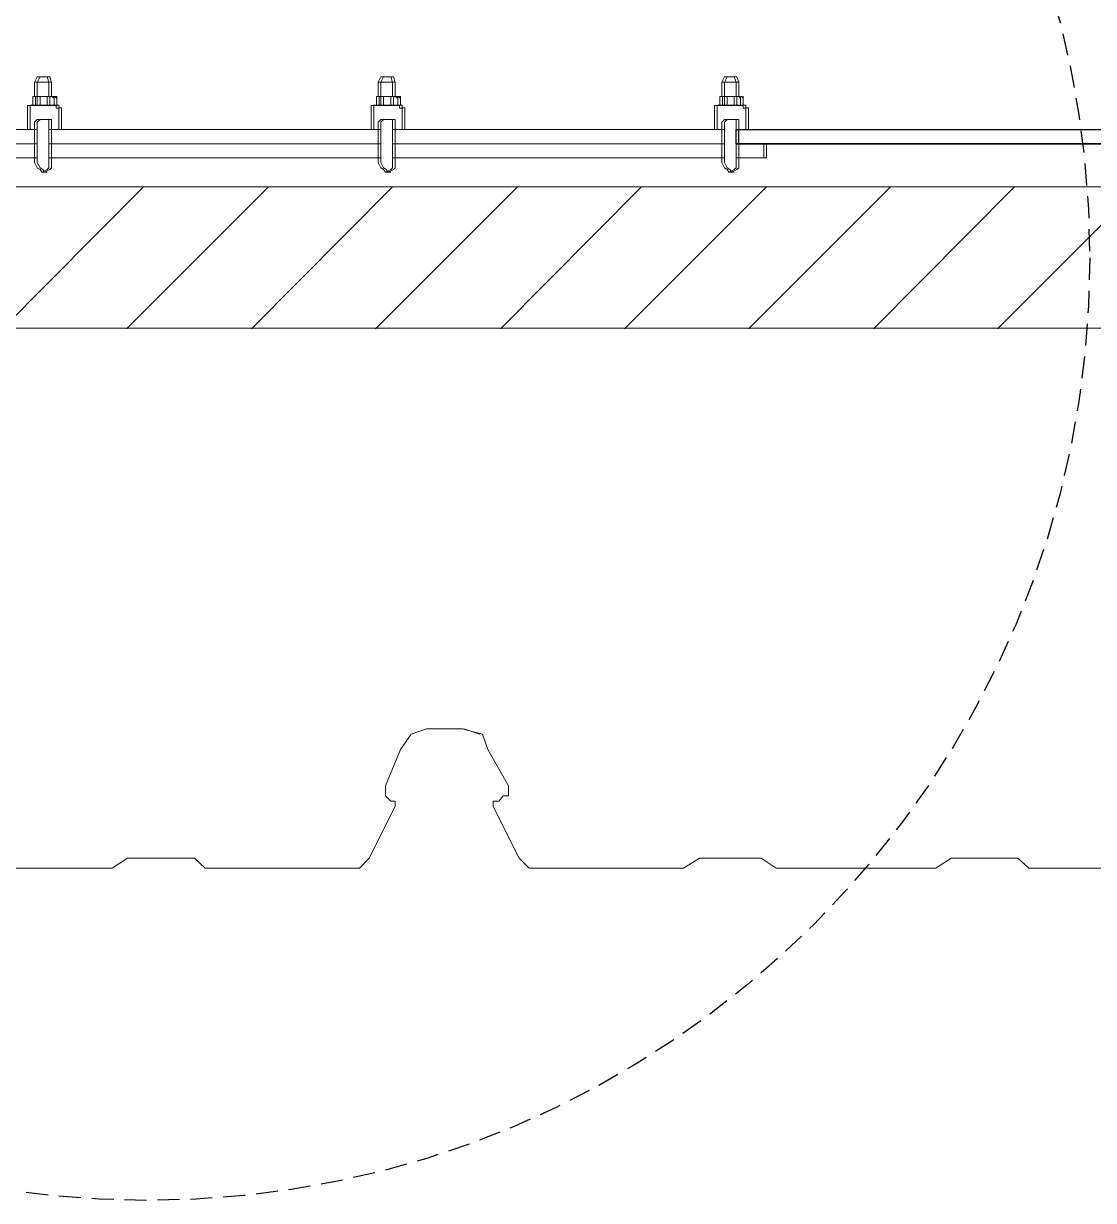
# Model space of a CAD drawing. Header units: millimetres. Extents: x 1732 to 2060, y 1135 to 1322.
# Drawn here: x 1755.39 to 1767.58, y 1206.41 to 1219.82 of the extents above; entities that cross this region are included whole.
import ezdxf

# ---------------------------------------------------------------- set-up
doc = ezdxf.new("R2010")
doc.units = ezdxf.units.MM
doc.linetypes.add('HIDDEN', pattern=[0.375, 0.25, -0.125])

# ---------------------------------------------------------------- blocks, each defined once
blk = doc.blocks.new('A$C39f6e9bc')
at = {"color": 80}
blk.add_line((0.96642, 0.01229), (5.19622, 0.01229), dxfattribs=at)
at = {"color": 80, "lineweight": 0}
for points in [[(0.77121, 0.02572), (0.76715, 0.02572), (0.76715, 0.02978), (0.76792, 0.0313), (0.7707, 0.0313), (0.77121, 0.02978)], [(0.86882, 0.02572), (0.86476, 0.02572), (0.86476, 0.02978), (0.86552, 0.0313), (0.86831, 0.0313), (0.86882, 0.02978)], [(0.96642, 0.02572), (0.96237, 0.02572), (0.96237, 0.02978), (0.96313, 0.0313), (0.96592, 0.0313), (0.96642, 0.02978)], [(0.77273, 0.02319), (0.77273, 0.02522), (0.77197, 0.02572), (0.76918, 0.02572), (0.77197, 0.02572), (0.77273, 0.02522)], [(0.77273, 0.02522), (0.77273, 0.02319), (0.77197, 0.02319), (0.76918, 0.02319), (0.77197, 0.02319), (0.77273, 0.02319)], [(0.87034, 0.02319), (0.87034, 0.02522), (0.86958, 0.02572), (0.86679, 0.02572), (0.86958, 0.02572), (0.87034, 0.02522)], [(0.87034, 0.02522), (0.87034, 0.02319), (0.86958, 0.02319), (0.86679, 0.02319), (0.86958, 0.02319), (0.87034, 0.02319)], [(0.96769, 0.02319), (0.96769, 0.02522), (0.96718, 0.02572), (0.96439, 0.02572), (0.96718, 0.02572), (0.96769, 0.02522)], [(0.96769, 0.02522), (0.96769, 0.02319), (0.96718, 0.02319), (0.96439, 0.02319), (0.96718, 0.02319), (0.96769, 0.02319)], [(0.76513, 0.01634), (0.76715, 0.01634), (0.76715, 0.01837), (0.76792, 0.01913), (0.77121, 0.01913), (0.77121, 0.01837), (0.77121, 0.01634), (0.77324, 0.01634), (0.774, 0.01634), (0.774, 0.02243), (0.77324, 0.02243), (0.77324, 0.02319), (0.76513, 0.02319), (0.76513, 0.02243)], [(0.86273, 0.01634), (0.86476, 0.01634), (0.86476, 0.01837), (0.86552, 0.01913), (0.86882, 0.01913), (0.86882, 0.01837), (0.86882, 0.01634), (0.87085, 0.01634), (0.87161, 0.01634), (0.87161, 0.02243), (0.87085, 0.02243), (0.87085, 0.02319), (0.86273, 0.02319), (0.86273, 0.02243)], [(0.96034, 0.01634), (0.96237, 0.01634), (0.96237, 0.01837), (0.96313, 0.01913), (0.96642, 0.01913), (0.96642, 0.01837), (0.96642, 0.01634), (0.96845, 0.01634), (0.96921, 0.01634), (0.96921, 0.02243), (0.96845, 0.02243), (0.96845, 0.02319), (0.96034, 0.02319), (0.96034, 0.02243)], [(0.86882, 0.01634), (0.96237, 0.01634)], [(0.86476, 0.01229), (0.77121, 0.01229)], [(0.96237, 0.01229), (0.86882, 0.01229)], [(0.86476, 0.00823), (0.77121, 0.00823)], [(0.96237, 0.00823), (0.86882, 0.00823)], [(0.96642, 0.00823), (0.97428, 0.00823)]]:
    blk.add_lwpolyline(points, close=True, dxfattribs=at)
for points in [[(0.76715, 0.02978), (0.77121, 0.02978)], [(0.86476, 0.02978), (0.86882, 0.02978)], [(0.96237, 0.02978), (0.96642, 0.02978)], [(0.77273, 0.02522), (0.77273, 0.02572), (0.7707, 0.02572), (0.7707, 0.02522), (0.7707, 0.02572), (0.76792, 0.02572), (0.76792, 0.02522), (0.76792, 0.02572), (0.76665, 0.02572), (0.76665, 0.02522), (0.76665, 0.02319), (0.76918, 0.02319), (0.76665, 0.02319), (0.76665, 0.02446), (0.76665, 0.02522), (0.76665, 0.02572), (0.76918, 0.02572), (0.76665, 0.02572), (0.76665, 0.02522), (0.76665, 0.02319), (0.76792, 0.02319), (0.76868, 0.02319), (0.76918, 0.02319), (0.7707, 0.02319), (0.77121, 0.02319), (0.77197, 0.02319), (0.77273, 0.02319), (0.77197, 0.02319), (0.77273, 0.02319), (0.77197, 0.02319)], [(0.76792, 0.02522), (0.76792, 0.02319)], [(0.7707, 0.02522), (0.7707, 0.02319)], [(0.87034, 0.02522), (0.87034, 0.02572), (0.86831, 0.02572), (0.86831, 0.02522), (0.86831, 0.02572), (0.86552, 0.02572), (0.86552, 0.02522), (0.86552, 0.02572), (0.86425, 0.02572), (0.86425, 0.02522), (0.86425, 0.02319), (0.86679, 0.02319), (0.86425, 0.02319), (0.86425, 0.02446), (0.86425, 0.02522), (0.86425, 0.02572), (0.86679, 0.02572), (0.86425, 0.02572), (0.86425, 0.02522), (0.86425, 0.02319), (0.86552, 0.02319), (0.86628, 0.02319), (0.86679, 0.02319), (0.86831, 0.02319), (0.86882, 0.02319), (0.86958, 0.02319), (0.87034, 0.02319), (0.86958, 0.02319), (0.87034, 0.02319), (0.86958, 0.02319)], [(0.86552, 0.02522), (0.86552, 0.02319)], [(0.86831, 0.02522), (0.86831, 0.02319)], [(0.96769, 0.02522), (0.96769, 0.02572), (0.96592, 0.02572), (0.96592, 0.02522), (0.96592, 0.02572), (0.96313, 0.02572), (0.96313, 0.02522), (0.96313, 0.02572), (0.96186, 0.02572), (0.96186, 0.02522), (0.96186, 0.02319), (0.96439, 0.02319), (0.96186, 0.02319), (0.96186, 0.02446), (0.96186, 0.02522), (0.96186, 0.02572), (0.96439, 0.02572), (0.96186, 0.02572), (0.96186, 0.02522), (0.96186, 0.02319), (0.96313, 0.02319), (0.96389, 0.02319), (0.96439, 0.02319), (0.96592, 0.02319), (0.96642, 0.02319), (0.96718, 0.02319), (0.96769, 0.02319), (0.96718, 0.02319), (0.96769, 0.02319), (0.96718, 0.02319)], [(0.96313, 0.02522), (0.96313, 0.02319)], [(0.96592, 0.02522), (0.96592, 0.02319)], [(0.76994, 0.00417), (0.76918, 0.00417), (0.76868, 0.00493), (0.76792, 0.00544), (0.76715, 0.00696), (0.76715, 0.01634), (0.74865, 0.01634)], [(0.76918, 0.00417), (0.7707, 0.00493), (0.77121, 0.00544), (0.77121, 0.00696), (0.77121, 0.01634), (0.86476, 0.01634), (0.774, 0.01634)], [(0.86476, 0.01634), (0.86476, 0.00696), (0.86552, 0.00544), (0.86628, 0.00493), (0.86679, 0.00417), (0.86755, 0.00417)], [(0.86882, 0.01634), (0.86882, 0.00696), (0.86882, 0.00544), (0.86831, 0.00493), (0.86679, 0.00417)], [(0.96237, 0.01634), (0.96237, 0.00696), (0.96313, 0.00544), (0.96389, 0.00493), (0.96439, 0.00417), (0.96515, 0.00417)], [(0.96642, 0.01634), (0.96642, 0.00696), (0.96642, 0.00544), (0.96592, 0.00493), (0.96439, 0.00417)], [(0.76715, 0.01229), (0.7527, 0.01229)], [(0.77121, 0.01229), (0.86476, 0.01229)], [(0.95172, 0.01229), (0.96237, 0.01229), (0.86882, 0.01229), (0.87668, 0.01229), (0.86882, 0.01229)], [(0.97428, 0.01229), (0.97428, 0.00823), (0.96642, 0.00823)], [(0.75346, 0.00823), (0.76715, 0.00823)], [(0.96237, 0.00823), (0.95172, 0.00823)]]:
    blk.add_lwpolyline(points, dxfattribs=at)
at = {"color": 80}
blk.add_lwpolyline([(5.19622, 0.01229), (0.96642, 0.01229), (0.96642, 0.01634), (5.19622, 0.01634)], close=True, dxfattribs=at)
at = {"color": 8, "lineweight": 0}
blk.add_lwpolyline([(3.36017, -0.04006), (0.3693, -0.04006), (0.3693, 0), (3.36017, 0), (4.28704, 0), (4.28704, -0.04006)], close=True, dxfattribs=at)
for points in [[(0.75727, -0.04031), (0.79732, 0)], [(0.79251, -0.04031), (0.83282, 0)], [(0.828, -0.04031), (0.86806, 0)], [(0.86324, -0.04031), (0.90355, 0)], [(0.89873, -0.04031), (0.93879, 0)], [(0.93397, -0.04031), (0.97428, 0)], [(0.96921, -0.04031), (1.00952, 0)], [(1.0047, -0.04031), (1.04476, 0)], [(1.03994, -0.04031), (1.08025, 0)], [(0.74459, -0.19344), (0.78845, -0.19344), (0.79276, -0.19065), (0.81177, -0.19065), (0.81482, -0.19344), (0.81634, -0.19344), (0.85715, -0.19344), (0.85868, -0.19344), (0.86146, -0.19065), (0.86882, -0.17594), (0.86882, -0.17442), (0.86755, -0.17442), (0.86603, -0.1729), (0.86603, -0.17011), (0.87034, -0.15972), (0.87338, -0.15541), (0.87769, -0.15389), (0.88783, -0.15389), (0.87769, -0.15389), (0.88783, -0.15389), (0.89366, -0.15541), (0.89518, -0.15972), (0.90101, -0.17011), (0.90101, -0.1729), (0.89949, -0.1729), (0.89823, -0.17442), (0.8967, -0.17442), (0.8967, -0.17594), (0.90406, -0.19065), (0.90685, -0.19344), (0.90837, -0.19344), (0.9507, -0.19344), (0.95527, -0.19065), (0.97276, -0.19065), (0.97707, -0.19344), (0.97859, -0.19344), (1.02245, -0.19344), (1.02676, -0.19065), (1.04577, -0.19065), (1.04882, -0.19344), (1.05034, -0.19344), (1.09115, -0.19344)], [(0.74459, -0.19344), (0.78845, -0.19344), (0.79276, -0.19065), (0.81177, -0.19065), (0.81482, -0.19344), (0.81634, -0.19344), (0.85715, -0.19344), (0.85868, -0.19344), (0.86146, -0.19065), (0.86882, -0.17594), (0.86882, -0.17442), (0.86755, -0.17442), (0.86603, -0.1729), (0.86603, -0.17011), (0.87034, -0.15972), (0.87338, -0.15541), (0.87769, -0.15389), (0.88783, -0.15389), (0.89366, -0.15541), (0.89518, -0.15972), (0.90101, -0.17011), (0.90101, -0.1729), (0.89949, -0.1729), (0.89823, -0.17442), (0.8967, -0.17442), (0.8967, -0.17594), (0.90406, -0.19065), (0.90685, -0.19344), (0.90837, -0.19344), (0.9507, -0.19344), (0.95527, -0.19065), (0.97276, -0.19065), (0.97707, -0.19344), (0.97859, -0.19344), (1.02245, -0.19344), (1.02676, -0.19065), (1.04577, -0.19065), (1.04882, -0.19344), (1.05034, -0.19344), (1.09115, -0.19344)], [(0.8929, -0.15541), (0.88834, -0.15389)]]:
    blk.add_lwpolyline(points, dxfattribs=at)
blk = doc.blocks.new('A$Cea3d7e5b')
at = {"color": 80}
blk.add_line((0.3278, 0.05234), (4.5576, 0.05234), dxfattribs=at)
at = {"color": 80, "lineweight": 0}
for points in [[(0.13259, 0.06578), (0.12854, 0.06578), (0.12854, 0.06984), (0.1293, 0.07136), (0.13208, 0.07136), (0.13259, 0.06984)], [(0.2302, 0.06578), (0.22614, 0.06578), (0.22614, 0.06984), (0.2269, 0.07136), (0.22969, 0.07136), (0.2302, 0.06984)], [(0.3278, 0.06578), (0.32375, 0.06578), (0.32375, 0.06984), (0.32451, 0.07136), (0.3273, 0.07136), (0.3278, 0.06984)], [(0.13411, 0.06324), (0.13411, 0.06527), (0.13335, 0.06578), (0.13056, 0.06578), (0.13335, 0.06578), (0.13411, 0.06527)], [(0.13411, 0.06527), (0.13411, 0.06324), (0.13335, 0.06324), (0.13056, 0.06324), (0.13335, 0.06324), (0.13411, 0.06324)], [(0.23172, 0.06324), (0.23172, 0.06527), (0.23096, 0.06578), (0.22817, 0.06578), (0.23096, 0.06578), (0.23172, 0.06527)], [(0.23172, 0.06527), (0.23172, 0.06324), (0.23096, 0.06324), (0.22817, 0.06324), (0.23096, 0.06324), (0.23172, 0.06324)], [(0.32907, 0.06324), (0.32907, 0.06527), (0.32856, 0.06578), (0.32577, 0.06578), (0.32856, 0.06578), (0.32907, 0.06527)], [(0.32907, 0.06527), (0.32907, 0.06324), (0.32856, 0.06324), (0.32577, 0.06324), (0.32856, 0.06324), (0.32907, 0.06324)], [(0.12651, 0.0564), (0.12854, 0.0564), (0.12854, 0.05843), (0.1293, 0.05919), (0.13259, 0.05919), (0.13259, 0.05843), (0.13259, 0.0564), (0.13462, 0.0564), (0.13538, 0.0564), (0.13538, 0.06248), (0.13462, 0.06248), (0.13462, 0.06324), (0.12651, 0.06324), (0.12651, 0.06248)], [(0.22411, 0.0564), (0.22614, 0.0564), (0.22614, 0.05843), (0.2269, 0.05919), (0.2302, 0.05919), (0.2302, 0.05843), (0.2302, 0.0564), (0.23223, 0.0564), (0.23299, 0.0564), (0.23299, 0.06248), (0.23223, 0.06248), (0.23223, 0.06324), (0.22411, 0.06324), (0.22411, 0.06248)], [(0.32172, 0.0564), (0.32375, 0.0564), (0.32375, 0.05843), (0.32451, 0.05919), (0.3278, 0.05919), (0.3278, 0.05843), (0.3278, 0.0564), (0.32983, 0.0564), (0.33059, 0.0564), (0.33059, 0.06248), (0.32983, 0.06248), (0.32983, 0.06324), (0.32172, 0.06324), (0.32172, 0.06248)], [(0.2302, 0.0564), (0.32375, 0.0564)], [(0.22614, 0.05234), (0.13259, 0.05234)], [(0.32375, 0.05234), (0.2302, 0.05234)], [(0.22614, 0.04829), (0.13259, 0.04829)], [(0.32375, 0.04829), (0.2302, 0.04829)], [(0.3278, 0.04829), (0.33566, 0.04829)]]:
    blk.add_lwpolyline(points, close=True, dxfattribs=at)
for points in [[(0.12854, 0.06984), (0.13259, 0.06984)], [(0.22614, 0.06984), (0.2302, 0.06984)], [(0.32375, 0.06984), (0.3278, 0.06984)], [(0.13411, 0.06527), (0.13411, 0.06578), (0.13208, 0.06578), (0.13208, 0.06527), (0.13208, 0.06578), (0.1293, 0.06578), (0.1293, 0.06527), (0.1293, 0.06578), (0.12803, 0.06578), (0.12803, 0.06527), (0.12803, 0.06324), (0.13056, 0.06324), (0.12803, 0.06324), (0.12803, 0.06451), (0.12803, 0.06527), (0.12803, 0.06578), (0.13056, 0.06578), (0.12803, 0.06578), (0.12803, 0.06527), (0.12803, 0.06324), (0.1293, 0.06324), (0.13006, 0.06324), (0.13056, 0.06324), (0.13208, 0.06324), (0.13259, 0.06324), (0.13335, 0.06324), (0.13411, 0.06324), (0.13335, 0.06324), (0.13411, 0.06324), (0.13335, 0.06324)], [(0.1293, 0.06527), (0.1293, 0.06324)], [(0.13208, 0.06527), (0.13208, 0.06324)], [(0.23172, 0.06527), (0.23172, 0.06578), (0.22969, 0.06578), (0.22969, 0.06527), (0.22969, 0.06578), (0.2269, 0.06578), (0.2269, 0.06527), (0.2269, 0.06578), (0.22563, 0.06578), (0.22563, 0.06527), (0.22563, 0.06324), (0.22817, 0.06324), (0.22563, 0.06324), (0.22563, 0.06451), (0.22563, 0.06527), (0.22563, 0.06578), (0.22817, 0.06578), (0.22563, 0.06578), (0.22563, 0.06527), (0.22563, 0.06324), (0.2269, 0.06324), (0.22766, 0.06324), (0.22817, 0.06324), (0.22969, 0.06324), (0.2302, 0.06324), (0.23096, 0.06324), (0.23172, 0.06324), (0.23096, 0.06324), (0.23172, 0.06324), (0.23096, 0.06324)], [(0.2269, 0.06527), (0.2269, 0.06324)], [(0.22969, 0.06527), (0.22969, 0.06324)], [(0.32907, 0.06527), (0.32907, 0.06578), (0.3273, 0.06578), (0.3273, 0.06527), (0.3273, 0.06578), (0.32451, 0.06578), (0.32451, 0.06527), (0.32451, 0.06578), (0.32324, 0.06578), (0.32324, 0.06527), (0.32324, 0.06324), (0.32577, 0.06324), (0.32324, 0.06324), (0.32324, 0.06451), (0.32324, 0.06527), (0.32324, 0.06578), (0.32577, 0.06578), (0.32324, 0.06578), (0.32324, 0.06527), (0.32324, 0.06324), (0.32451, 0.06324), (0.32527, 0.06324), (0.32577, 0.06324), (0.3273, 0.06324), (0.3278, 0.06324), (0.32856, 0.06324), (0.32907, 0.06324), (0.32856, 0.06324), (0.32907, 0.06324), (0.32856, 0.06324)], [(0.32451, 0.06527), (0.32451, 0.06324)], [(0.3273, 0.06527), (0.3273, 0.06324)], [(0.13132, 0.04423), (0.13056, 0.04423), (0.13006, 0.04499), (0.1293, 0.0455), (0.12854, 0.04702), (0.12854, 0.0564), (0.11003, 0.0564)], [(0.13056, 0.04423), (0.13208, 0.04499), (0.13259, 0.0455), (0.13259, 0.04702), (0.13259, 0.0564), (0.22614, 0.0564), (0.13538, 0.0564)], [(0.22614, 0.0564), (0.22614, 0.04702), (0.2269, 0.0455), (0.22766, 0.04499), (0.22817, 0.04423), (0.22893, 0.04423)], [(0.2302, 0.0564), (0.2302, 0.04702), (0.2302, 0.0455), (0.22969, 0.04499), (0.22817, 0.04423)], [(0.32375, 0.0564), (0.32375, 0.04702), (0.32451, 0.0455), (0.32527, 0.04499), (0.32577, 0.04423), (0.32654, 0.04423)], [(0.3278, 0.0564), (0.3278, 0.04702), (0.3278, 0.0455), (0.3273, 0.04499), (0.32577, 0.04423)], [(0.12854, 0.05234), (0.11408, 0.05234)], [(0.13259, 0.05234), (0.22614, 0.05234)], [(0.3131, 0.05234), (0.32375, 0.05234), (0.2302, 0.05234), (0.23806, 0.05234), (0.2302, 0.05234)], [(0.33566, 0.05234), (0.33566, 0.04829), (0.3278, 0.04829)], [(0.11485, 0.04829), (0.12854, 0.04829)], [(0.32375, 0.04829), (0.3131, 0.04829)]]:
    blk.add_lwpolyline(points, dxfattribs=at)
at = {"color": 80}
blk.add_lwpolyline([(4.5576, 0.05234), (0.3278, 0.05234), (0.3278, 0.0564), (4.5576, 0.0564)], close=True, dxfattribs=at)
blk = doc.blocks.new('A$C151ac680')
for name, p in [('A$C39f6e9bc', (-0.3693, 0.04006)), ('A$Cea3d7e5b', (0.26856, 0))]:
    blk.add_blockref(name, p)

msp = doc.modelspace()

# ---------------------------------------------------------------- linework, layer by layer
at = {"color": 10, "linetype": 'HIDDEN'}
msp.add_circle((1756.803, 1217.148), 10.735, dxfattribs=at)

# ---------------------------------------------------------------- block references
at = {"xscale": 40.10805704610954, "yscale": 40.10805704610954, "zscale": 40.10805704610954}
msp.add_blockref('A$C151ac680', (1739.589, 1216.35), dxfattribs=at)

doc.saveas('drawing.dxf')
